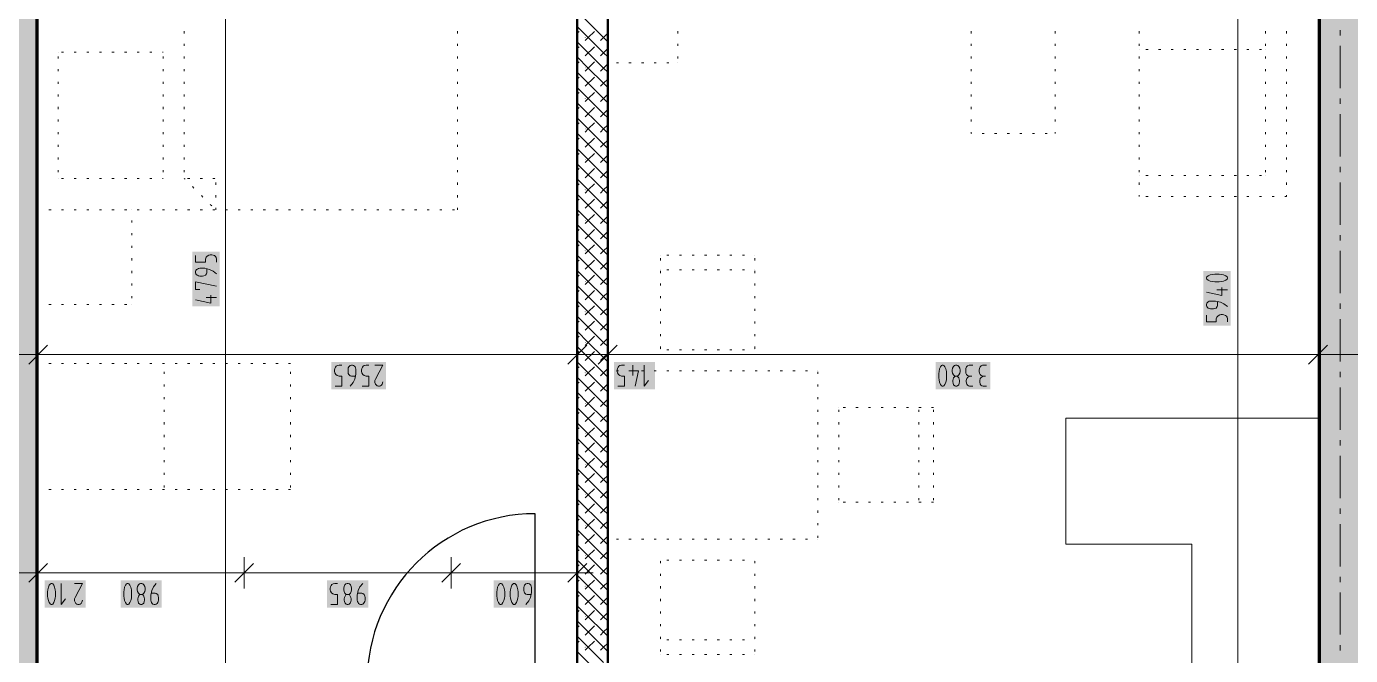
# Model space of a CAD drawing. Header units: millimetres. Extents: x 0 to 594, y 0 to 420.
# Drawn here: x 286.8 to 351.4, y 272.2 to 302.9 of the extents above; entities that cross this region are included whole.
import ezdxf

# ---------------------------------------------------------------- set-up
doc = ezdxf.new("R2010")
doc.units = ezdxf.units.MM
doc.header["$LTSCALE"] = 8
for name, color, linetype in [('PDF_Dvere', 7, 'Continuous'), ('PDF_Koty delkove', 7, 'Continuous'), ('PDF_Kuchyne', 7, 'Continuous'), ('PDF_Nabytek', 7, 'Continuous'), ('PDF_Osy hlavni', 7, 'Continuous'), ('PDF_Pricky zdene', 7, 'Continuous'), ('PDF_Steny obvodove nosne', 7, 'Continuous')]:
    doc.layers.add(name, color=color, linetype=linetype)

msp = doc.modelspace()

# ---------------------------------------------------------------- linework, layer by layer
at = {"layer": 'PDF_Dvere', "lineweight": 25}
msp.add_lwpolyline([(310.745, 270.907), (311.605, 270.907), (311.605, 279.107, 0.414213), (303.405, 270.907), (303.826, 270.907)], format="xyb", dxfattribs=at)
at = {"layer": 'PDF_Koty delkove', "lineweight": 18}
for points in [[(345.88, 233.7), (345.88, 234.028), (345.88, 236.313), (345.88, 244.821), (345.88, 246.41), (345.88, 256.147), (345.88, 257.685), (345.88, 259.171), (345.88, 320.055), (345.88, 323.95)], [(296.497, 233.7), (296.497, 236.262), (296.497, 240.926), (296.497, 262.758), (296.497, 264.244), (296.497, 270.907), (296.497, 320.055)], [(295.04, 291.704), (295.04, 291.376), (295.518, 291.376), (295.518, 291.513), (295.553, 291.608), (295.604, 291.663), (295.689, 291.717), (295.757, 291.731), (295.826, 291.731), (295.894, 291.717), (295.962, 291.69), (296.013, 291.649), (296.048, 291.595), (296.065, 291.513), (296.065, 291.376)], [(295.894, 290.938), (295.723, 291.02), (295.484, 291.074), (295.244, 291.074), (295.177, 291.06), (295.126, 291.033), (295.092, 291.006), (295.057, 290.965), (295.04, 290.91), (295.04, 290.856), (295.057, 290.801), (295.092, 290.76), (295.126, 290.733), (295.177, 290.705), (295.244, 290.691), (295.382, 290.691), (295.449, 290.705), (295.518, 290.733), (295.569, 290.801), (295.587, 290.856), (295.587, 291.047)], [(296.065, 290.801), (295.894, 290.938)], [(344.956, 290.79), (344.751, 290.79), (344.65, 290.776), (344.53, 290.749), (344.427, 290.708), (344.359, 290.654), (344.342, 290.626), (344.342, 290.572), (344.359, 290.544), (344.427, 290.49), (344.53, 290.449), (344.65, 290.421)], [(344.65, 290.421), (344.751, 290.407), (344.956, 290.407), (345.059, 290.421), (345.179, 290.449), (345.281, 290.49), (345.35, 290.544), (345.367, 290.572), (345.367, 290.626), (345.35, 290.654), (345.281, 290.708), (345.179, 290.749), (345.059, 290.776), (344.956, 290.79)], [(295.244, 290.034), (295.04, 290.034), (295.04, 290.417), (296.065, 290.199)], [(345.094, 290.133), (345.094, 289.75), (344.342, 289.915)], [(345.367, 290.024), (344.855, 290.024)], [(295.792, 289.76), (295.792, 289.377), (295.04, 289.542)], [(296.065, 289.651), (295.553, 289.651)], [(345.367, 289.203), (345.196, 289.34), (345.025, 289.422), (344.786, 289.476), (344.546, 289.476), (344.479, 289.462), (344.427, 289.435), (344.394, 289.408), (344.359, 289.367), (344.342, 289.312), (344.342, 289.258), (344.359, 289.203), (344.394, 289.162), (344.427, 289.135), (344.479, 289.107), (344.546, 289.093), (344.684, 289.093), (344.751, 289.107), (344.82, 289.135), (344.871, 289.203), (344.889, 289.258), (344.889, 289.449)], [(344.342, 288.792), (344.342, 288.464), (344.82, 288.464), (344.82, 288.601), (344.855, 288.696), (344.906, 288.751), (344.991, 288.805), (345.059, 288.819), (345.128, 288.819), (345.196, 288.805), (345.264, 288.778), (345.315, 288.737), (345.35, 288.683), (345.367, 288.601), (345.367, 288.464)], [(287.364, 287.634), (287.364, 286.866), (287.364, 286.097)], [(313.655, 287.634), (313.655, 286.866), (313.655, 286.097)], [(315.141, 287.634), (315.141, 286.866), (315.141, 286.097)], [(349.786, 287.634), (349.786, 286.866), (349.786, 286.097)], [(315.141, 286.866), (313.655, 286.866), (287.364, 286.866), (285.212, 286.866), (258.921, 286.866), (257.434, 286.866), (222.79, 286.866), (220.637, 286.866), (194.346, 286.866), (192.86, 286.866), (158.215, 286.866), (156.063, 286.866), (134.538, 286.866), (128.081, 286.866), (125.928, 286.866), (84.672, 286.866), (80.88, 286.866), (80.111, 286.866)], [(287.825, 287.327), (286.903, 286.404)], [(314.116, 287.327), (313.194, 286.404)], [(315.603, 287.327), (314.68, 286.404)], [(501.177, 286.866), (489.875, 286.866), (481.087, 286.866), (459.665, 286.866), (456.898, 286.866), (445.666, 286.866), (436.142, 286.866), (430.597, 286.866), (426.977, 286.866), (416.513, 286.866), (414.361, 286.866), (409.949, 286.866), (388.07, 286.866), (386.583, 286.866), (351.939, 286.866), (349.786, 286.866), (315.141, 286.866)], [(350.247, 287.327), (349.325, 286.404)], [(301.846, 285.328), (302.175, 285.328), (302.175, 285.806), (302.038, 285.806), (301.942, 285.841), (301.887, 285.892), (301.833, 285.977), (301.819, 286.045), (301.819, 286.113), (301.833, 286.182), (301.86, 286.25), (301.901, 286.301), (301.955, 286.336), (302.038, 286.353), (302.175, 286.353)], [(302.832, 285.806), (302.64, 285.806), (302.585, 285.823), (302.544, 285.857), (302.517, 285.892), (302.49, 285.942), (302.476, 286.011), (302.476, 286.147), (302.49, 286.216)], [(302.49, 286.216), (302.517, 286.267), (302.544, 286.301), (302.585, 286.336), (302.64, 286.353), (302.695, 286.353), (302.75, 286.336), (302.791, 286.301), (302.818, 286.267), (302.846, 286.216), (302.86, 286.147), (302.86, 285.908), (302.805, 285.67), (302.723, 285.498), (302.585, 285.328)], [(303.16, 285.328), (303.489, 285.328), (303.489, 285.806), (303.352, 285.806), (303.256, 285.841), (303.201, 285.892), (303.147, 285.977), (303.133, 286.045), (303.133, 286.113), (303.147, 286.182), (303.174, 286.25), (303.215, 286.301), (303.27, 286.336), (303.352, 286.353), (303.489, 286.353)], [(303.79, 286.353), (304.174, 286.353), (303.817, 285.67), (303.79, 285.601), (303.79, 285.498), (303.817, 285.431), (303.858, 285.379), (303.899, 285.345), (303.955, 285.328), (304.009, 285.328), (304.064, 285.345), (304.105, 285.379), (304.146, 285.431), (304.174, 285.532)], [(315.63, 285.328), (315.958, 285.328), (315.958, 285.806), (315.821, 285.806), (315.726, 285.841), (315.671, 285.892), (315.616, 285.977), (315.602, 286.045), (315.602, 286.113), (315.616, 286.182), (315.643, 286.25), (315.685, 286.301), (315.739, 286.336), (315.821, 286.353), (315.958, 286.353)], [(316.259, 286.08), (316.643, 286.08)], [(316.369, 286.353), (316.369, 285.841)], [(316.643, 286.08), (316.478, 285.328)], [(316.917, 286.353), (316.917, 285.328), (317.135, 285.601)], [(331.943, 286.113), (331.943, 286.045), (331.957, 285.96), (331.998, 285.875), (332.053, 285.823), (332.08, 285.806), (332.19, 285.806), (332.217, 285.823), (332.272, 285.875), (332.313, 285.96), (332.327, 286.045), (332.327, 286.113), (332.313, 286.198), (332.272, 286.285), (332.217, 286.336), (332.162, 286.353), (332.108, 286.353), (332.053, 286.336)], [(332.053, 286.336), (331.998, 286.285), (331.957, 286.198), (331.943, 286.113)], [(332.956, 286.353), (332.765, 286.353), (332.696, 286.318), (332.641, 286.267), (332.614, 286.182), (332.6, 286.113), (332.6, 286.045), (332.614, 285.96), (332.641, 285.892), (332.696, 285.841), (332.792, 285.806)], [(333.613, 286.353), (333.422, 286.353), (333.354, 286.318), (333.299, 286.267), (333.271, 286.182), (333.257, 286.113), (333.257, 286.045), (333.271, 285.96), (333.299, 285.892), (333.354, 285.841), (333.449, 285.806)], [(332.19, 285.806), (332.217, 285.788), (332.258, 285.737), (332.285, 285.67), (332.299, 285.601), (332.299, 285.532), (332.285, 285.465), (332.258, 285.396), (332.203, 285.345), (332.162, 285.328), (332.108, 285.328), (332.067, 285.345), (332.012, 285.396), (331.984, 285.465), (331.97, 285.532), (331.97, 285.601), (331.984, 285.67), (332.012, 285.737), (332.053, 285.788), (332.08, 285.806)], [(332.956, 285.328), (332.792, 285.328), (332.737, 285.345), (332.683, 285.379), (332.655, 285.431), (332.628, 285.532), (332.628, 285.601), (332.655, 285.703), (332.71, 285.772), (332.792, 285.806), (332.901, 285.806)], [(333.613, 285.328), (333.449, 285.328), (333.394, 285.345), (333.34, 285.379), (333.312, 285.431), (333.285, 285.532), (333.285, 285.601), (333.312, 285.703)], [(333.312, 285.703), (333.367, 285.772), (333.449, 285.806), (333.558, 285.806)], [(287.825, 276.685), (286.903, 275.763)], [(287.364, 276.993), (287.364, 276.224), (287.364, 275.455)], [(297.87, 276.685), (296.948, 275.763)], [(297.409, 276.993), (297.409, 276.224), (297.409, 275.455)], [(307.967, 276.685), (307.044, 275.763)], [(307.505, 276.993), (307.505, 276.224), (307.505, 275.455)], [(314.116, 276.685), (313.194, 275.763)], [(313.655, 276.993), (313.655, 276.224), (313.655, 275.455)], [(313.655, 276.224), (310.327, 276.224), (307.505, 276.224), (297.409, 276.224), (287.364, 276.224), (285.212, 276.224), (275.167, 276.224), (265.07, 276.224), (258.921, 276.224)], [(313.655, 276.224), (314.424, 276.224)], [(288.482, 275.711), (288.482, 274.686), (288.701, 274.959)], [(289.139, 275.711), (289.523, 275.711), (289.166, 275.028), (289.139, 274.959), (289.139, 274.857), (289.166, 274.789), (289.207, 274.738), (289.249, 274.703), (289.304, 274.686), (289.358, 274.686), (289.413, 274.703), (289.454, 274.738), (289.495, 274.789), (289.523, 274.89)], [(291.538, 275.3), (291.538, 275.095), (291.552, 274.994), (291.579, 274.874), (291.62, 274.772), (291.674, 274.703), (291.702, 274.686), (291.756, 274.686), (291.784, 274.703), (291.838, 274.772), (291.879, 274.874), (291.907, 274.994), (291.921, 275.095), (291.921, 275.3), (291.907, 275.403), (291.879, 275.523), (291.838, 275.625), (291.784, 275.694), (291.756, 275.711), (291.702, 275.711), (291.674, 275.694)], [(291.674, 275.694), (291.62, 275.625), (291.579, 275.523), (291.552, 275.403), (291.538, 275.3)], [(292.564, 275.318), (292.578, 275.403), (292.578, 275.472), (292.564, 275.557), (292.523, 275.643), (292.468, 275.694), (292.413, 275.711), (292.359, 275.711), (292.304, 275.694), (292.249, 275.643), (292.209, 275.557), (292.195, 275.472)], [(292.195, 275.472), (292.195, 275.403), (292.209, 275.318), (292.249, 275.233), (292.304, 275.182), (292.331, 275.164), (292.441, 275.164), (292.468, 275.182), (292.523, 275.233), (292.564, 275.318)], [(292.441, 275.164), (292.468, 275.147), (292.509, 275.095), (292.536, 275.028), (292.55, 274.959), (292.55, 274.89), (292.536, 274.823), (292.509, 274.754), (292.454, 274.703), (292.413, 274.686), (292.359, 274.686), (292.318, 274.703), (292.263, 274.754), (292.236, 274.823), (292.222, 274.89), (292.222, 274.959), (292.236, 275.028), (292.263, 275.095), (292.304, 275.147), (292.331, 275.164)], [(293.125, 275.711), (292.988, 275.54), (292.906, 275.369), (292.852, 275.13), (292.852, 274.89), (292.866, 274.823), (292.893, 274.772), (292.92, 274.738), (292.961, 274.703), (293.016, 274.686), (293.07, 274.686), (293.125, 274.703), (293.166, 274.738), (293.193, 274.772), (293.221, 274.823), (293.235, 274.89), (293.235, 275.028), (293.221, 275.095), (293.193, 275.164), (293.125, 275.215), (293.07, 275.233), (292.879, 275.233)], [(301.635, 274.686), (301.964, 274.686), (301.964, 275.164), (301.827, 275.164), (301.731, 275.199), (301.676, 275.25), (301.622, 275.335), (301.608, 275.403), (301.608, 275.472), (301.622, 275.54), (301.649, 275.608), (301.69, 275.659), (301.745, 275.694), (301.827, 275.711), (301.964, 275.711)], [(302.306, 274.823), (302.292, 274.89), (302.292, 274.959), (302.306, 275.028), (302.333, 275.095), (302.375, 275.147), (302.402, 275.164)], [(302.512, 275.164), (302.539, 275.147), (302.58, 275.095), (302.607, 275.028), (302.621, 274.959), (302.621, 274.89), (302.607, 274.823), (302.58, 274.754), (302.525, 274.703), (302.484, 274.686), (302.43, 274.686), (302.388, 274.703), (302.333, 274.754), (302.306, 274.823)], [(303.196, 275.711), (303.059, 275.54), (302.977, 275.369), (302.922, 275.13), (302.922, 274.89)], [(302.922, 274.89), (302.936, 274.823), (302.963, 274.772), (302.99, 274.738), (303.032, 274.703), (303.087, 274.686), (303.141, 274.686), (303.196, 274.703), (303.237, 274.738), (303.264, 274.772), (303.292, 274.823), (303.306, 274.89), (303.306, 275.028), (303.292, 275.095), (303.264, 275.164), (303.196, 275.215), (303.141, 275.233), (302.949, 275.233)], [(310.402, 274.994), (310.429, 274.874), (310.47, 274.772), (310.525, 274.703), (310.553, 274.686), (310.607, 274.686), (310.635, 274.703), (310.689, 274.772), (310.73, 274.874), (310.758, 274.994), (310.772, 275.095), (310.772, 275.3), (310.758, 275.403), (310.73, 275.523), (310.689, 275.625), (310.635, 275.694), (310.607, 275.711), (310.553, 275.711), (310.525, 275.694), (310.47, 275.625), (310.429, 275.523), (310.402, 275.403), (310.388, 275.3)], [(310.388, 275.3), (310.388, 275.095), (310.402, 274.994)], [(311.401, 275.164), (311.21, 275.164), (311.155, 275.182), (311.114, 275.215), (311.086, 275.25), (311.059, 275.3), (311.045, 275.369), (311.045, 275.505), (311.059, 275.574), (311.086, 275.625), (311.114, 275.659), (311.155, 275.694), (311.21, 275.711), (311.264, 275.711), (311.319, 275.694), (311.36, 275.659), (311.387, 275.625), (311.415, 275.574), (311.429, 275.505), (311.429, 275.267), (311.374, 275.028), (311.292, 274.857), (311.155, 274.686)]]:
    msp.add_lwpolyline(points, dxfattribs=at)
for points in [[(331.286, 285.942), (331.286, 285.737), (331.3, 285.636), (331.327, 285.516), (331.368, 285.413), (331.423, 285.345), (331.451, 285.328), (331.505, 285.328), (331.533, 285.345), (331.587, 285.413), (331.628, 285.516), (331.656, 285.636), (331.67, 285.737), (331.67, 285.942), (331.656, 286.045), (331.628, 286.165), (331.587, 286.267), (331.533, 286.336), (331.505, 286.353), (331.451, 286.353), (331.423, 286.336), (331.368, 286.267), (331.327, 286.165), (331.3, 286.045)], [(287.825, 275.3), (287.825, 275.095), (287.839, 274.994), (287.866, 274.874), (287.907, 274.772), (287.962, 274.703), (287.989, 274.686), (288.044, 274.686), (288.072, 274.703), (288.126, 274.772), (288.167, 274.874), (288.195, 274.994), (288.209, 275.095), (288.209, 275.3), (288.195, 275.403), (288.167, 275.523), (288.126, 275.625), (288.072, 275.694), (288.044, 275.711), (287.989, 275.711), (287.962, 275.694), (287.907, 275.625), (287.866, 275.523), (287.839, 275.403)], [(302.265, 275.472), (302.265, 275.403), (302.279, 275.318), (302.319, 275.233), (302.375, 275.182), (302.402, 275.164), (302.512, 275.164), (302.539, 275.182), (302.594, 275.233), (302.635, 275.318), (302.649, 275.403), (302.649, 275.472), (302.635, 275.557), (302.594, 275.643), (302.539, 275.694), (302.484, 275.711), (302.43, 275.711), (302.375, 275.694), (302.319, 275.643), (302.279, 275.557)], [(309.731, 275.3), (309.731, 275.095), (309.745, 274.994), (309.772, 274.874), (309.813, 274.772), (309.868, 274.703), (309.896, 274.686), (309.95, 274.686), (309.978, 274.703), (310.032, 274.772), (310.073, 274.874), (310.101, 274.994), (310.115, 275.095), (310.115, 275.3), (310.101, 275.403), (310.073, 275.523), (310.032, 275.625), (309.978, 275.694), (309.95, 275.711), (309.896, 275.711), (309.868, 275.694), (309.813, 275.625), (309.772, 275.523), (309.745, 275.403)]]:
    msp.add_lwpolyline(points, close=True, dxfattribs=at)
at = {"layer": 'PDF_Koty delkove', "color": 7, "lineweight": 18, "true_color": 0xffffff, "transparency": 33554559}
for points in [[(296.219, 289.223), (296.219, 291.885), (294.887, 289.223), (294.887, 291.885)], [(345.521, 288.282), (345.521, 290.944), (344.189, 288.282), (344.189, 290.944)], [(304.328, 286.507), (301.666, 286.507), (304.328, 285.175), (301.666, 285.175)], [(317.454, 286.507), (315.449, 286.507), (317.454, 285.175), (315.449, 285.175)], [(333.795, 286.507), (331.133, 286.507), (333.795, 285.175), (331.133, 285.175)], [(289.677, 275.865), (287.672, 275.865), (289.677, 274.533), (287.672, 274.533)], [(293.389, 275.865), (291.384, 275.865), (293.389, 274.533), (291.384, 274.533)], [(303.46, 275.865), (301.455, 275.865), (303.46, 274.533), (301.455, 274.533)], [(311.583, 275.865), (309.578, 275.865), (311.583, 274.533), (309.578, 274.533)]]:
    msp.add_solid(points, dxfattribs=at)
at = {"layer": 'PDF_Kuchyne', "lineweight": 13}
msp.add_lwpolyline([(349.786, 283.771), (337.486, 283.771), (337.486, 277.621), (343.636, 277.621), (343.636, 265.321), (331.388, 265.321), (331.388, 259.171), (349.786, 259.171), (349.786, 265.321)], dxfattribs=at)
at = {"layer": 'PDF_Nabytek', "lineweight": 13}
for points in [[(287.313, 302.525), (287.313, 302.628)], [(294.488, 302.525), (294.488, 302.628)], [(307.813, 302.525), (307.813, 302.628)], [(315.141, 302.525), (315.141, 302.628)], [(318.567, 302.525), (318.567, 302.628)], [(332.865, 302.525), (332.865, 302.628)], [(336.965, 302.525), (336.965, 302.628)], [(341.065, 302.525), (341.065, 302.628)], [(347.215, 302.525), (347.215, 302.628)], [(348.24, 302.525), (348.24, 302.628)], [(287.313, 301.91), (287.313, 302.013)], [(288.338, 301.605), (288.338, 301.605)], [(288.338, 301.605), (288.338, 301.605)], [(288.605, 301.605), (288.503, 301.605)], [(289.22, 301.605), (289.118, 301.605)], [(289.835, 301.605), (289.733, 301.605)], [(290.45, 301.605), (290.348, 301.605)], [(291.065, 301.605), (290.963, 301.605)], [(291.68, 301.605), (291.578, 301.605)], [(292.295, 301.605), (292.193, 301.605)], [(292.91, 301.605), (292.808, 301.605)], [(293.463, 301.605), (293.423, 301.605)], [(293.463, 301.605), (293.463, 301.605)], [(294.488, 301.91), (294.488, 302.013)], [(307.813, 301.91), (307.813, 302.013)], [(315.141, 301.91), (315.141, 302.013)], [(318.567, 301.91), (318.567, 302.013)], [(332.865, 301.91), (332.865, 302.013)], [(336.965, 301.91), (336.965, 302.013)], [(341.065, 301.91), (341.065, 302.013)], [(341.065, 301.744), (341.065, 301.744)], [(341.495, 301.744), (341.392, 301.744)], [(342.11, 301.744), (342.007, 301.744)], [(342.725, 301.744), (342.622, 301.744)], [(343.34, 301.744), (343.237, 301.744)], [(343.955, 301.744), (343.852, 301.744)], [(344.57, 301.744), (344.467, 301.744)], [(345.185, 301.744), (345.082, 301.744)], [(345.8, 301.744), (345.697, 301.744)], [(346.415, 301.744), (346.312, 301.744)], [(347.03, 301.744), (346.927, 301.744)], [(347.215, 301.91), (347.215, 302.013)], [(347.215, 301.744), (347.215, 301.744)], [(348.24, 301.91), (348.24, 302.013)], [(287.313, 301.295), (287.313, 301.398)], [(288.338, 301.295), (288.338, 301.398)], [(293.463, 301.295), (293.463, 301.398)], [(294.488, 301.295), (294.488, 301.398)], [(307.813, 301.295), (307.813, 301.398)], [(315.141, 301.295), (315.141, 301.398)], [(315.141, 301.093), (315.141, 301.093)], [(315.141, 301.093), (315.141, 301.093)], [(315.665, 301.093), (315.562, 301.093)], [(316.28, 301.093), (316.177, 301.093)], [(316.895, 301.093), (316.792, 301.093)], [(317.51, 301.093), (317.407, 301.093)], [(318.125, 301.093), (318.022, 301.093)], [(318.567, 301.295), (318.567, 301.398)], [(318.567, 301.093), (318.567, 301.093)], [(318.567, 301.093), (318.567, 301.093)], [(332.865, 301.295), (332.865, 301.398)], [(336.965, 301.295), (336.965, 301.398)], [(341.065, 301.295), (341.065, 301.398)], [(347.215, 301.295), (347.215, 301.398)], [(348.24, 301.295), (348.24, 301.398)], [(287.313, 300.68), (287.313, 300.783)], [(288.338, 300.68), (288.338, 300.783)], [(293.463, 300.68), (293.463, 300.783)], [(294.488, 300.68), (294.488, 300.783)], [(307.813, 300.68), (307.813, 300.783)], [(332.865, 300.68), (332.865, 300.783)], [(336.965, 300.68), (336.965, 300.783)], [(341.065, 300.68), (341.065, 300.783)], [(347.215, 300.68), (347.215, 300.783)], [(348.24, 300.68), (348.24, 300.783)], [(287.313, 300.065), (287.313, 300.168)], [(288.338, 300.065), (288.338, 300.168)], [(293.463, 300.065), (293.463, 300.168)], [(294.488, 300.065), (294.488, 300.168)], [(307.813, 300.065), (307.813, 300.168)], [(332.865, 300.065), (332.865, 300.168)], [(336.965, 300.065), (336.965, 300.168)], [(341.065, 300.065), (341.065, 300.168)], [(347.215, 300.065), (347.215, 300.168)], [(348.24, 300.065), (348.24, 300.168)], [(287.313, 299.45), (287.313, 299.553)], [(288.338, 299.45), (288.338, 299.553)], [(293.463, 299.45), (293.463, 299.553)], [(294.488, 299.45), (294.488, 299.553)], [(307.813, 299.45), (307.813, 299.553)], [(332.865, 299.45), (332.865, 299.553)], [(336.965, 299.45), (336.965, 299.553)], [(341.065, 299.45), (341.065, 299.553)], [(347.215, 299.45), (347.215, 299.553)], [(348.24, 299.45), (348.24, 299.553)], [(287.313, 298.835), (287.313, 298.938)], [(288.338, 298.835), (288.338, 298.938)], [(293.463, 298.835), (293.463, 298.938)], [(294.488, 298.835), (294.488, 298.938)], [(307.813, 298.835), (307.813, 298.938)], [(332.865, 298.835), (332.865, 298.938)], [(336.965, 298.835), (336.965, 298.938)], [(341.065, 298.835), (341.065, 298.938)], [(347.215, 298.835), (347.215, 298.938)], [(348.24, 298.835), (348.24, 298.938)], [(287.313, 298.221), (287.313, 298.323)], [(287.313, 297.606), (287.313, 297.708)], [(288.338, 298.221), (288.338, 298.323)], [(288.338, 297.606), (288.338, 297.708)], [(293.463, 298.221), (293.463, 298.323)], [(293.463, 297.606), (293.463, 297.708)], [(294.488, 298.221), (294.488, 298.323)], [(294.488, 297.606), (294.488, 297.708)], [(307.813, 298.221), (307.813, 298.323)], [(307.813, 297.606), (307.813, 297.708)], [(332.865, 298.221), (332.865, 298.323)], [(332.885, 297.644), (332.865, 297.644), (332.865, 297.708)], [(336.965, 298.221), (336.965, 298.323)], [(336.965, 297.644), (336.965, 297.708)], [(341.065, 298.221), (341.065, 298.323)], [(341.065, 297.606), (341.065, 297.708)], [(347.215, 298.221), (347.215, 298.323)], [(347.215, 297.606), (347.215, 297.708)], [(348.24, 298.221), (348.24, 298.323)], [(348.24, 297.606), (348.24, 297.708)], [(287.313, 296.991), (287.313, 297.093)], [(288.338, 296.991), (288.338, 297.093)], [(293.463, 296.991), (293.463, 297.093)], [(294.488, 296.991), (294.488, 297.093)], [(307.813, 296.991), (307.813, 297.093)], [(332.865, 297.644), (332.865, 297.644)], [(333.5, 297.644), (333.397, 297.644)], [(334.115, 297.644), (334.012, 297.644)], [(334.73, 297.644), (334.627, 297.644)], [(335.345, 297.644), (335.242, 297.644)], [(335.96, 297.644), (335.857, 297.644)], [(336.575, 297.644), (336.472, 297.644)], [(336.965, 297.644), (336.965, 297.644)], [(336.965, 297.644), (336.965, 297.644)], [(341.065, 296.991), (341.065, 297.093)], [(347.215, 296.991), (347.215, 297.093)], [(348.24, 296.991), (348.24, 297.093)], [(287.313, 296.376), (287.313, 296.478)], [(288.338, 296.376), (288.338, 296.478)], [(293.463, 296.376), (293.463, 296.478)], [(294.488, 296.376), (294.488, 296.478)], [(307.813, 296.376), (307.813, 296.478)], [(341.065, 296.376), (341.065, 296.478)], [(347.215, 296.376), (347.215, 296.478)], [(348.24, 296.376), (348.24, 296.478)], [(287.313, 295.761), (287.313, 295.863)], [(288.338, 295.761), (288.338, 295.863)], [(293.463, 295.761), (293.463, 295.863)], [(294.488, 295.761), (294.488, 295.863)], [(307.813, 295.761), (307.813, 295.863)], [(341.065, 295.761), (341.065, 295.863)], [(347.215, 295.761), (347.215, 295.863)], [(348.24, 295.761), (348.24, 295.863)], [(287.313, 295.146), (287.313, 295.248)], [(288.338, 295.455), (288.338, 295.455)], [(288.338, 295.455), (288.338, 295.455)], [(288.605, 295.455), (288.503, 295.455)], [(289.22, 295.455), (289.118, 295.455)], [(289.835, 295.455), (289.733, 295.455)], [(290.45, 295.455), (290.348, 295.455)], [(291.065, 295.455), (290.963, 295.455)], [(291.68, 295.455), (291.578, 295.455)], [(292.295, 295.455), (292.193, 295.455)], [(292.91, 295.455), (292.808, 295.455)], [(293.463, 295.455), (293.423, 295.455)], [(293.463, 295.455), (293.463, 295.455)], [(293.463, 295.455), (293.463, 295.455)], [(294.488, 295.455), (294.488, 295.455)], [(294.527, 295.417), (294.488, 295.455)], [(294.488, 295.455), (294.488, 295.455)], [(294.488, 295.455), (294.488, 295.455)], [(294.755, 295.455), (294.653, 295.455)], [(295.37, 295.455), (295.268, 295.455)], [(295.985, 295.455), (295.883, 295.455)], [(296.025, 295.455), (296.025, 295.455)], [(296.025, 295.455), (296.025, 295.455)], [(296.025, 295.146), (296.025, 295.248)], [(307.813, 295.146), (307.813, 295.248)], [(341.065, 295.594), (341.065, 295.594)], [(341.065, 295.146), (341.065, 295.248)], [(341.495, 295.594), (341.392, 295.594)], [(342.11, 295.594), (342.007, 295.594)], [(342.725, 295.594), (342.622, 295.594)], [(343.34, 295.594), (343.237, 295.594)], [(343.955, 295.594), (343.852, 295.594)], [(344.57, 295.594), (344.467, 295.594)], [(345.185, 295.594), (345.082, 295.594)], [(345.8, 295.594), (345.697, 295.594)], [(346.415, 295.594), (346.312, 295.594)], [(347.03, 295.594), (346.927, 295.594)], [(347.215, 295.594), (347.215, 295.594)], [(347.215, 295.594), (347.215, 295.594)], [(348.24, 295.146), (348.24, 295.248)], [(287.313, 294.531), (287.313, 294.633)], [(294.961, 294.982), (294.889, 295.054)], [(295.396, 294.547), (295.324, 294.619)], [(296.025, 294.531), (296.025, 294.633)], [(307.813, 294.531), (307.813, 294.633)], [(341.065, 294.569), (341.065, 294.633)], [(341.065, 294.569), (341.065, 294.569)], [(341.065, 294.569), (341.065, 294.569)], [(341.495, 294.569), (341.392, 294.569)], [(342.11, 294.569), (342.007, 294.569)], [(342.725, 294.569), (342.622, 294.569)], [(343.34, 294.569), (343.237, 294.569)], [(343.955, 294.569), (343.852, 294.569)], [(344.57, 294.569), (344.467, 294.569)], [(345.185, 294.569), (345.082, 294.569)], [(345.8, 294.569), (345.697, 294.569)], [(346.415, 294.569), (346.312, 294.569)], [(347.03, 294.569), (346.927, 294.569)], [(347.645, 294.569), (347.542, 294.569)], [(348.157, 294.569), (348.24, 294.569), (348.24, 294.633)], [(348.24, 294.569), (348.24, 294.569)], [(348.24, 294.569), (348.24, 294.569)], [(287.313, 293.918), (287.313, 294.018)], [(287.313, 293.918), (287.313, 293.918)], [(287.375, 293.918), (287.313, 293.918)], [(287.313, 293.918), (287.313, 293.918)], [(287.313, 293.916), (287.313, 293.918)], [(287.313, 293.918), (287.313, 293.918)], [(287.99, 293.918), (287.888, 293.918)], [(288.605, 293.918), (288.503, 293.918)], [(289.22, 293.918), (289.118, 293.918)], [(289.835, 293.918), (289.733, 293.918)], [(290.45, 293.918), (290.348, 293.918)], [(291.065, 293.918), (290.963, 293.918)], [(291.68, 293.918), (291.578, 293.918)], [(291.925, 293.916), (291.925, 293.918)], [(291.925, 293.918), (291.925, 293.918)], [(292.295, 293.918), (292.193, 293.918)], [(292.91, 293.918), (292.808, 293.918)], [(293.525, 293.918), (293.423, 293.918)], [(294.14, 293.918), (294.038, 293.918)], [(294.755, 293.918), (294.653, 293.918)], [(295.37, 293.918), (295.268, 293.918)], [(295.831, 294.112), (295.759, 294.185)], [(295.985, 293.918), (295.883, 293.918)], [(296.025, 293.918), (296.025, 294.018)], [(296.025, 293.918), (296.025, 293.918)], [(296.025, 293.918), (296.025, 293.918)], [(296.6, 293.918), (296.498, 293.918)], [(297.215, 293.918), (297.113, 293.918)], [(297.83, 293.918), (297.728, 293.918)], [(298.445, 293.918), (298.343, 293.918)], [(299.06, 293.918), (298.958, 293.918)], [(299.675, 293.918), (299.573, 293.918)], [(300.29, 293.918), (300.187, 293.918)], [(300.905, 293.918), (300.802, 293.918)], [(301.52, 293.918), (301.417, 293.918)], [(302.135, 293.918), (302.032, 293.918)], [(302.75, 293.918), (302.647, 293.918)], [(303.365, 293.918), (303.262, 293.918)], [(303.98, 293.918), (303.877, 293.918)], [(304.595, 293.918), (304.492, 293.918)], [(305.21, 293.918), (305.107, 293.918)], [(305.825, 293.918), (305.722, 293.918)], [(306.44, 293.918), (306.337, 293.918)], [(307.055, 293.918), (306.952, 293.918)], [(307.67, 293.918), (307.567, 293.918)], [(307.813, 293.918), (307.813, 294.018)], [(307.813, 293.918), (307.813, 293.918)], [(307.813, 293.918), (307.813, 293.918)], [(287.313, 293.301), (287.313, 293.403)], [(291.925, 293.301), (291.925, 293.403)], [(287.313, 292.686), (287.313, 292.788)], [(291.925, 292.686), (291.925, 292.788)], [(287.313, 292.071), (287.313, 292.173)], [(291.925, 292.071), (291.925, 292.173)], [(287.313, 291.456), (287.313, 291.558)], [(291.925, 291.456), (291.925, 291.558)], [(317.708, 291.711), (317.708, 291.711)], [(317.708, 291.711), (317.708, 291.711)], [(317.708, 291.456), (317.708, 291.558)], [(318.125, 291.711), (318.022, 291.711)], [(318.74, 291.711), (318.637, 291.711)], [(319.355, 291.711), (319.252, 291.711)], [(319.97, 291.711), (319.867, 291.711)], [(320.585, 291.711), (320.482, 291.711)], [(321.2, 291.711), (321.097, 291.711)], [(321.815, 291.711), (321.712, 291.711)], [(322.321, 291.711), (322.321, 291.711)], [(322.321, 291.711), (322.321, 291.711)], [(322.321, 291.456), (322.321, 291.558)], [(287.313, 290.841), (287.313, 290.943)], [(291.925, 290.841), (291.925, 290.943)], [(317.708, 290.994), (317.708, 290.994)], [(317.708, 290.841), (317.708, 290.943)], [(318.125, 290.994), (318.022, 290.994)], [(318.74, 290.994), (318.637, 290.994)], [(319.355, 290.994), (319.252, 290.994)], [(319.97, 290.994), (319.867, 290.994)], [(320.585, 290.994), (320.482, 290.994)], [(321.2, 290.994), (321.097, 290.994)], [(321.815, 290.994), (321.712, 290.994)], [(322.321, 290.994), (322.321, 290.994)], [(322.321, 290.841), (322.321, 290.943)], [(287.313, 290.226), (287.313, 290.328)], [(291.925, 290.226), (291.925, 290.328)], [(317.708, 290.226), (317.708, 290.328)], [(322.321, 290.226), (322.321, 290.328)], [(287.313, 289.611), (287.313, 289.713)], [(287.375, 289.305), (287.313, 289.305)], [(287.313, 289.305), (287.313, 289.305)], [(287.313, 289.305), (287.313, 289.305)], [(287.99, 289.305), (287.888, 289.305)], [(288.605, 289.305), (288.503, 289.305)], [(289.22, 289.305), (289.118, 289.305)], [(289.835, 289.305), (289.733, 289.305)], [(290.45, 289.305), (290.348, 289.305)], [(291.065, 289.305), (290.963, 289.305)], [(291.68, 289.305), (291.578, 289.305)], [(291.925, 289.611), (291.925, 289.713)], [(291.925, 289.305), (291.925, 289.305)], [(291.925, 289.305), (291.925, 289.305)], [(317.708, 289.611), (317.708, 289.713)], [(322.321, 289.611), (322.321, 289.713)], [(317.708, 288.996), (317.708, 289.098)], [(322.321, 288.996), (322.321, 289.098)], [(317.708, 288.381), (317.708, 288.483)], [(322.321, 288.381), (322.321, 288.483)], [(317.708, 287.766), (317.708, 287.868)], [(322.321, 287.766), (322.321, 287.868)], [(317.708, 287.151), (317.708, 287.253)], [(317.708, 287.099), (317.708, 287.099)], [(317.708, 287.099), (317.708, 287.099)], [(318.125, 287.099), (318.022, 287.099)], [(318.74, 287.099), (318.637, 287.099)], [(319.355, 287.099), (319.252, 287.099)], [(319.97, 287.099), (319.867, 287.099)], [(320.585, 287.099), (320.482, 287.099)], [(321.2, 287.099), (321.097, 287.099)], [(321.815, 287.099), (321.712, 287.099)], [(322.321, 287.151), (322.321, 287.253)], [(322.321, 287.099), (322.321, 287.099)], [(322.321, 287.099), (322.321, 287.099)], [(287.375, 286.436), (287.364, 286.436)], [(287.364, 286.436), (287.364, 286.436)], [(287.99, 286.436), (287.888, 286.436)], [(288.605, 286.436), (288.503, 286.436)], [(289.22, 286.436), (289.118, 286.436)], [(289.835, 286.436), (289.733, 286.436)], [(290.45, 286.436), (290.348, 286.436)], [(291.065, 286.436), (290.963, 286.436)], [(291.68, 286.436), (291.578, 286.436)], [(292.295, 286.436), (292.193, 286.436)], [(292.91, 286.436), (292.808, 286.436)], [(293.525, 286.436), (293.423, 286.436)], [(293.514, 286.436), (293.514, 286.436)], [(294.14, 286.436), (294.038, 286.436)], [(294.755, 286.436), (294.653, 286.436)], [(295.37, 286.436), (295.268, 286.436)], [(295.985, 286.436), (295.883, 286.436)], [(296.6, 286.436), (296.498, 286.436)], [(297.215, 286.436), (297.113, 286.436)], [(297.83, 286.436), (297.728, 286.436)], [(298.445, 286.436), (298.343, 286.436)], [(299.06, 286.436), (298.958, 286.436)], [(299.664, 286.436), (299.573, 286.436)], [(299.664, 286.436), (299.664, 286.436)], [(299.664, 286.436), (299.664, 286.436)], [(315.141, 286.074), (315.141, 286.074)], [(315.141, 286.074), (315.141, 286.074)], [(315.665, 286.074), (315.562, 286.074)], [(316.28, 286.074), (316.177, 286.074)], [(316.895, 286.074), (316.792, 286.074)], [(317.51, 286.074), (317.407, 286.074)], [(318.125, 286.074), (318.022, 286.074)], [(318.74, 286.074), (318.637, 286.074)], [(319.355, 286.074), (319.252, 286.074)], [(319.97, 286.074), (319.867, 286.074)], [(320.585, 286.074), (320.482, 286.074)], [(321.2, 286.074), (321.097, 286.074)], [(321.815, 286.074), (321.712, 286.074)], [(322.43, 286.074), (322.327, 286.074)], [(323.045, 286.074), (322.942, 286.074)], [(323.66, 286.074), (323.557, 286.074)], [(324.275, 286.074), (324.172, 286.074)], [(324.89, 286.074), (324.787, 286.074)], [(325.391, 286.074), (325.391, 286.074)], [(325.391, 286.074), (325.391, 286.074)], [(293.514, 285.921), (293.514, 286.023)], [(299.664, 286.023), (299.664, 285.921), (299.664, 286.023)], [(315.141, 285.921), (315.141, 286.023)], [(325.391, 285.921), (325.391, 286.023)], [(293.514, 285.306), (293.514, 285.408)], [(293.514, 284.691), (293.514, 284.793)], [(299.664, 285.408), (299.664, 285.306), (299.664, 285.408)], [(299.664, 284.793), (299.664, 284.691), (299.664, 284.793)], [(315.141, 285.306), (315.141, 285.408)], [(315.141, 284.691), (315.141, 284.793)], [(325.391, 285.306), (325.391, 285.408)], [(325.391, 284.691), (325.391, 284.793)], [(293.514, 284.076), (293.514, 284.178)], [(299.664, 284.178), (299.664, 284.076), (299.664, 284.178)], [(315.141, 284.076), (315.141, 284.178)], [(325.391, 284.076), (325.391, 284.178)], [(326.416, 284.28), (326.416, 284.28)], [(326.416, 284.28), (326.416, 284.28)], [(326.416, 284.076), (326.416, 284.178)], [(326.735, 284.28), (326.632, 284.28)], [(327.35, 284.28), (327.247, 284.28)], [(327.965, 284.28), (327.862, 284.28)], [(328.58, 284.28), (328.477, 284.28)], [(329.195, 284.28), (329.092, 284.28)], [(329.81, 284.28), (329.707, 284.28)], [(330.311, 284.28), (330.311, 284.28)], [(330.311, 284.076), (330.311, 284.178)], [(330.425, 284.28), (330.322, 284.28)], [(331.029, 284.28), (330.937, 284.28)], [(331.029, 284.28), (331.029, 284.28)], [(331.029, 284.28), (331.029, 284.28)], [(331.029, 284.076), (331.029, 284.178)], [(293.514, 283.461), (293.514, 283.563)], [(299.664, 283.563), (299.664, 283.461), (299.664, 283.563)], [(315.141, 283.461), (315.141, 283.563)], [(325.391, 283.461), (325.391, 283.563)], [(326.416, 283.461), (326.416, 283.563)], [(330.311, 283.461), (330.311, 283.563)], [(331.029, 283.461), (331.029, 283.563)], [(293.514, 282.846), (293.514, 282.948)], [(299.664, 282.948), (299.664, 282.846), (299.664, 282.948)], [(315.141, 282.846), (315.141, 282.948)], [(325.391, 282.846), (325.391, 282.948)], [(326.416, 282.846), (326.416, 282.948)], [(330.311, 282.846), (330.311, 282.948)], [(331.029, 282.846), (331.029, 282.948)], [(293.514, 282.231), (293.514, 282.333)], [(299.664, 282.333), (299.664, 282.231), (299.664, 282.333)], [(315.141, 282.231), (315.141, 282.333)], [(325.391, 282.231), (325.391, 282.333)], [(326.416, 282.231), (326.416, 282.333)], [(330.311, 282.231), (330.311, 282.333)], [(331.029, 282.231), (331.029, 282.333)], [(293.514, 281.616), (293.514, 281.718)], [(299.664, 281.718), (299.664, 281.616), (299.664, 281.718)], [(315.141, 281.616), (315.141, 281.718)], [(325.391, 281.616), (325.391, 281.718)], [(326.416, 281.616), (326.416, 281.718)], [(330.311, 281.616), (330.311, 281.718)], [(331.029, 281.616), (331.029, 281.718)], [(293.514, 281.001), (293.514, 281.103)], [(299.664, 281.103), (299.664, 281.001), (299.664, 281.103)], [(315.141, 281.001), (315.141, 281.103)], [(325.391, 281.001), (325.391, 281.103)], [(326.416, 281.001), (326.416, 281.103)], [(330.311, 281.001), (330.311, 281.103)], [(331.029, 281.001), (331.029, 281.103)], [(287.375, 280.286), (287.364, 280.286)], [(287.364, 280.286), (287.364, 280.286)], [(287.99, 280.286), (287.888, 280.286)], [(288.605, 280.286), (288.503, 280.286)], [(289.22, 280.286), (289.118, 280.286)], [(289.835, 280.286), (289.733, 280.286)], [(290.45, 280.286), (290.348, 280.286)], [(291.065, 280.286), (290.963, 280.286)], [(291.68, 280.286), (291.578, 280.286)], [(292.295, 280.286), (292.193, 280.286)], [(292.91, 280.286), (292.808, 280.286)], [(293.525, 280.286), (293.423, 280.286)], [(293.514, 280.386), (293.514, 280.488)], [(293.514, 280.286), (293.514, 280.286)], [(294.14, 280.286), (294.038, 280.286)], [(294.755, 280.286), (294.653, 280.286)], [(295.37, 280.286), (295.268, 280.286)], [(295.985, 280.286), (295.883, 280.286)], [(296.6, 280.286), (296.498, 280.286)], [(297.215, 280.286), (297.113, 280.286)], [(297.83, 280.286), (297.728, 280.286)], [(298.445, 280.286), (298.343, 280.286)], [(299.06, 280.286), (298.958, 280.286)], [(299.664, 280.286), (299.573, 280.286)], [(299.664, 280.488), (299.664, 280.386), (299.664, 280.488)], [(299.664, 280.286), (299.664, 280.286)], [(299.664, 280.286), (299.664, 280.286)], [(299.664, 280.286), (299.664, 280.286)], [(315.141, 280.386), (315.141, 280.488)], [(325.391, 280.386), (325.391, 280.488)], [(326.416, 280.386), (326.416, 280.488)], [(330.311, 280.386), (330.311, 280.488)], [(331.029, 280.386), (331.029, 280.488)], [(315.141, 279.771), (315.141, 279.873)], [(325.391, 279.771), (325.391, 279.873)], [(326.416, 279.771), (326.416, 279.873)], [(326.416, 279.668), (326.416, 279.668)], [(326.416, 279.668), (326.416, 279.668)], [(326.735, 279.668), (326.632, 279.668)], [(327.35, 279.668), (327.247, 279.668)], [(327.965, 279.668), (327.862, 279.668)], [(328.58, 279.668), (328.477, 279.668)], [(329.195, 279.668), (329.092, 279.668)], [(329.81, 279.668), (329.707, 279.668)], [(330.311, 279.771), (330.311, 279.873)], [(330.311, 279.668), (330.311, 279.668)], [(330.425, 279.668), (330.322, 279.668)], [(331.029, 279.668), (330.937, 279.668)], [(331.029, 279.771), (331.029, 279.873)], [(331.029, 279.668), (331.029, 279.668)], [(331.029, 279.668), (331.029, 279.668)], [(315.141, 279.156), (315.141, 279.258)], [(325.391, 279.156), (325.391, 279.258)], [(315.141, 278.541), (315.141, 278.643)], [(325.391, 278.541), (325.391, 278.643)], [(315.141, 277.926), (315.141, 278.028)], [(315.141, 277.874), (315.141, 277.874)], [(315.141, 277.874), (315.141, 277.874)], [(315.665, 277.874), (315.562, 277.874)], [(316.28, 277.874), (316.177, 277.874)], [(316.895, 277.874), (316.792, 277.874)], [(317.51, 277.874), (317.407, 277.874)], [(318.125, 277.874), (318.022, 277.874)], [(318.74, 277.874), (318.637, 277.874)], [(319.355, 277.874), (319.252, 277.874)], [(319.97, 277.874), (319.867, 277.874)], [(320.585, 277.874), (320.482, 277.874)], [(321.2, 277.874), (321.097, 277.874)], [(321.815, 277.874), (321.712, 277.874)], [(322.43, 277.874), (322.327, 277.874)], [(323.045, 277.874), (322.942, 277.874)], [(323.66, 277.874), (323.557, 277.874)], [(324.275, 277.874), (324.172, 277.874)], [(324.89, 277.874), (324.787, 277.874)], [(325.391, 277.926), (325.391, 278.028)], [(325.391, 277.874), (325.391, 277.874)], [(325.391, 277.874), (325.391, 277.874)], [(317.708, 276.849), (317.708, 276.849)], [(317.708, 276.849), (317.708, 276.849)], [(317.708, 276.696), (317.708, 276.798)], [(318.125, 276.849), (318.022, 276.849)], [(318.74, 276.849), (318.637, 276.849)], [(319.355, 276.849), (319.252, 276.849)], [(319.97, 276.849), (319.867, 276.849)], [(320.585, 276.849), (320.482, 276.849)], [(321.2, 276.849), (321.097, 276.849)], [(321.815, 276.849), (321.712, 276.849)], [(322.321, 276.849), (322.321, 276.849)], [(322.321, 276.849), (322.321, 276.849)], [(322.321, 276.696), (322.321, 276.798)], [(317.708, 276.081), (317.708, 276.183)], [(322.321, 276.081), (322.321, 276.183)], [(317.708, 275.466), (317.708, 275.568)], [(322.321, 275.466), (322.321, 275.568)], [(317.708, 274.851), (317.708, 274.953)], [(322.321, 274.851), (322.321, 274.953)], [(317.708, 274.236), (317.708, 274.338)], [(322.321, 274.236), (322.321, 274.338)], [(317.708, 273.621), (317.708, 273.723)], [(322.321, 273.621), (322.321, 273.723)], [(317.708, 273.006), (317.708, 273.108)], [(317.708, 272.954), (317.708, 272.954)], [(318.125, 272.954), (318.022, 272.954)], [(318.74, 272.954), (318.637, 272.954)], [(319.355, 272.954), (319.252, 272.954)], [(319.97, 272.954), (319.867, 272.954)], [(320.585, 272.954), (320.482, 272.954)], [(321.2, 272.954), (321.097, 272.954)], [(321.815, 272.954), (321.712, 272.954)], [(322.321, 273.006), (322.321, 273.108)], [(322.321, 272.954), (322.321, 272.954)], [(317.708, 272.391), (317.708, 272.493)], [(317.708, 272.237), (317.708, 272.237)], [(317.708, 272.237), (317.708, 272.237)], [(318.125, 272.237), (318.022, 272.237)], [(318.74, 272.237), (318.637, 272.237)], [(319.355, 272.237), (319.252, 272.237)], [(319.97, 272.237), (319.867, 272.237)], [(320.585, 272.237), (320.482, 272.237)], [(321.2, 272.237), (321.097, 272.237)], [(321.815, 272.237), (321.712, 272.237)], [(322.321, 272.391), (322.321, 272.493)], [(322.321, 272.237), (322.321, 272.237)], [(322.321, 272.237), (322.321, 272.237)]]:
    msp.add_lwpolyline(points, dxfattribs=at)
at = {"layer": 'PDF_Osy hlavni', "lineweight": 18}
for points in [[(350.862, 302.423), (350.862, 302.679)], [(350.862, 299.86), (350.862, 301.91)], [(350.862, 299.092), (350.862, 299.348)], [(350.862, 296.529), (350.862, 298.579)], [(350.862, 295.761), (350.862, 296.017)], [(350.862, 293.198), (350.862, 295.248)], [(350.862, 292.429), (350.862, 292.686)], [(350.862, 289.867), (350.862, 291.917)], [(350.862, 289.098), (350.862, 289.354)], [(350.862, 286.536), (350.862, 288.586)], [(350.862, 285.767), (350.862, 286.023)], [(350.862, 283.204), (350.862, 285.254)], [(350.862, 282.436), (350.862, 282.692)], [(350.862, 279.873), (350.862, 281.923)], [(350.862, 279.104), (350.862, 279.361)], [(350.862, 276.542), (350.862, 278.592)], [(350.862, 275.773), (350.862, 276.029)], [(350.862, 273.211), (350.862, 275.261)], [(350.862, 272.442), (350.862, 272.698)]]:
    msp.add_lwpolyline(points, dxfattribs=at)
at = {"layer": 'PDF_Pricky zdene', "lineweight": 50}
msp.add_lwpolyline([(315.141, 270.907), (315.141, 320.055), (315.141, 320.209), (313.655, 320.209), (313.655, 320.055), (313.655, 270.907), (313.656, 270.907)], close=True, dxfattribs=at)
at = {"layer": 'PDF_Pricky zdene', "lineweight": 9}
for points in [[(314.936, 302.323), (313.655, 303.604)], [(314.193, 302.323), (313.655, 302.861)], [(313.655, 302.528), (313.747, 302.62)], [(314.045, 302.174), (314.193, 302.323)], [(314.788, 301.431), (314.936, 301.58), (314.193, 302.323), (314.491, 302.62)], [(314.788, 302.174), (314.936, 302.323)], [(314.936, 302.323), (315.141, 302.528)], [(315.141, 302.118), (314.936, 302.323)], [(315.141, 301.042), (314.936, 300.837), (313.655, 302.118)], [(313.655, 301.785), (313.747, 301.877)], [(314.045, 301.431), (314.491, 301.877)], [(314.936, 301.58), (315.141, 301.785)], [(315.141, 301.375), (314.936, 301.58)], [(314.193, 300.837), (313.655, 301.375)], [(313.655, 301.042), (313.747, 301.134)], [(314.193, 300.837), (314.491, 301.134)], [(315.141, 299.555), (314.936, 299.35), (313.655, 300.632)], [(313.655, 300.299), (313.747, 300.391)], [(314.045, 300.688), (314.193, 300.837)], [(314.045, 299.945), (314.491, 300.391)], [(314.788, 299.945), (314.936, 300.094), (314.193, 300.837)], [(314.788, 300.688), (314.936, 300.837)], [(315.141, 300.632), (314.936, 300.837)], [(314.936, 300.094), (315.141, 300.299)], [(314.193, 299.35), (313.655, 299.889)], [(313.655, 299.555), (313.747, 299.648)], [(314.193, 299.35), (314.491, 299.648)], [(315.141, 299.889), (314.936, 300.094)], [(315.141, 298.069), (314.936, 297.864), (313.655, 299.145)], [(314.045, 299.202), (314.193, 299.35)], [(314.788, 298.459), (314.936, 298.607), (314.193, 299.35)], [(314.788, 299.202), (314.936, 299.35)], [(315.141, 299.145), (314.936, 299.35)], [(313.655, 298.812), (313.747, 298.905)], [(314.193, 297.864), (313.655, 298.402)], [(314.045, 298.459), (314.491, 298.905)], [(314.936, 298.607), (315.141, 298.812)], [(315.141, 298.402), (314.936, 298.607)], [(313.655, 298.069), (313.747, 298.161)], [(314.045, 297.716), (314.193, 297.864)], [(314.788, 296.972), (314.936, 297.121), (314.193, 297.864), (314.491, 298.161)], [(314.788, 297.716), (314.936, 297.864)], [(315.141, 297.659), (314.936, 297.864)], [(315.141, 296.173), (314.936, 296.378), (313.655, 297.659)], [(313.655, 297.326), (313.747, 297.418)], [(314.045, 296.972), (314.491, 297.418)], [(314.936, 297.121), (315.141, 297.326)], [(315.141, 296.916), (314.936, 297.121)], [(314.788, 295.486), (314.936, 295.635), (314.193, 296.378), (313.655, 296.916)], [(313.655, 296.583), (313.747, 296.675)], [(314.193, 296.378), (314.491, 296.675)], [(314.936, 296.378), (315.141, 296.583)], [(315.141, 294.687), (314.936, 294.892), (313.655, 296.173)], [(313.655, 295.84), (313.747, 295.932)], [(314.045, 296.229), (314.193, 296.378)], [(314.045, 295.486), (314.491, 295.932)], [(314.788, 296.229), (314.936, 296.378)], [(314.936, 295.635), (315.141, 295.84)], [(314.788, 294), (314.936, 294.149), (314.193, 294.892), (313.655, 295.43)], [(313.655, 295.097), (313.747, 295.189)], [(314.193, 294.892), (314.491, 295.189)], [(315.141, 295.43), (314.936, 295.635)], [(315.141, 293.2), (314.936, 293.405), (313.655, 294.687)], [(314.045, 294.743), (314.193, 294.892)], [(314.788, 294.743), (314.936, 294.892)], [(314.936, 294.892), (315.141, 295.097)], [(313.655, 294.354), (313.747, 294.446)], [(314.936, 292.662), (314.193, 293.405), (313.655, 293.944)], [(314.045, 294), (314.491, 294.446)], [(314.936, 294.149), (315.141, 294.354)], [(315.141, 293.944), (314.936, 294.149)], [(313.655, 293.61), (313.747, 293.703)], [(315.141, 291.714), (314.936, 291.919), (313.655, 293.2)], [(314.045, 293.257), (314.193, 293.405), (314.491, 293.703)], [(314.788, 293.257), (314.936, 293.405)], [(314.936, 293.405), (315.141, 293.61)], [(313.655, 292.867), (313.747, 292.96)], [(314.045, 292.514), (314.491, 292.96)], [(314.788, 292.514), (314.936, 292.662)], [(314.936, 292.662), (315.141, 292.867)], [(315.141, 292.457), (314.936, 292.662)], [(314.936, 291.176), (314.193, 291.919), (313.655, 292.457)], [(313.655, 292.124), (313.747, 292.216)], [(314.045, 291.771), (314.193, 291.919), (314.491, 292.216)], [(314.788, 291.771), (314.936, 291.919)], [(314.936, 291.919), (315.141, 292.124)], [(315.141, 290.228), (314.936, 290.433), (313.655, 291.714)], [(313.655, 291.381), (313.747, 291.473)], [(314.045, 291.027), (314.491, 291.473)], [(314.936, 291.176), (315.141, 291.381)], [(314.936, 289.69), (314.193, 290.433), (313.655, 290.971)], [(313.655, 290.638), (313.747, 290.73)], [(314.045, 290.284), (314.193, 290.433), (314.491, 290.73)], [(314.788, 291.027), (314.936, 291.176)], [(315.141, 290.971), (314.936, 291.176)], [(314.936, 290.433), (315.141, 290.638)], [(315.141, 288.742), (314.936, 288.947), (313.655, 290.228)], [(313.655, 289.895), (313.747, 289.987)], [(314.045, 289.541), (314.491, 289.987)], [(314.788, 290.284), (314.936, 290.433)], [(314.936, 288.204), (314.193, 288.947), (313.655, 289.485)], [(314.788, 289.541), (314.936, 289.69)], [(314.936, 289.69), (315.141, 289.895)], [(315.141, 289.485), (314.936, 289.69)], [(313.655, 289.152), (313.747, 289.244)], [(315.141, 287.255), (314.936, 287.461), (313.655, 288.742)], [(314.045, 288.798), (314.193, 288.947), (314.491, 289.244)], [(314.788, 288.798), (314.936, 288.947)], [(314.936, 288.947), (315.141, 289.152)], [(313.655, 288.409), (313.747, 288.501)], [(314.045, 288.055), (314.491, 288.501)], [(314.788, 288.055), (314.936, 288.204)], [(314.936, 288.204), (315.141, 288.409)], [(315.141, 287.999), (314.936, 288.204)], [(314.936, 286.717), (314.193, 287.461), (313.655, 287.999)], [(313.655, 287.665), (313.747, 287.758)], [(314.045, 287.312), (314.193, 287.461), (314.491, 287.758)], [(314.788, 287.312), (314.936, 287.461)], [(314.936, 287.461), (315.141, 287.665)], [(315.141, 285.769), (314.936, 285.974), (313.655, 287.255)], [(313.655, 286.922), (313.747, 287.015)], [(314.045, 286.569), (314.491, 287.015)], [(315.141, 286.512), (314.936, 286.717), (314.788, 286.569)], [(314.936, 286.717), (315.141, 286.922)], [(315.141, 285.026), (314.936, 285.231), (314.193, 285.974), (313.655, 286.512)], [(313.655, 286.179), (313.747, 286.272)], [(314.045, 285.826), (314.193, 285.974), (314.491, 286.272)], [(314.936, 285.974), (315.141, 286.179)], [(315.141, 284.283), (314.936, 284.488), (313.655, 285.769)], [(313.655, 285.436), (313.747, 285.528)], [(314.045, 285.083), (314.491, 285.528)], [(314.788, 285.826), (314.936, 285.974)], [(314.936, 285.231), (315.141, 285.436)], [(314.936, 283.745), (314.193, 284.488), (313.655, 285.026)], [(313.655, 284.693), (313.747, 284.785)], [(314.045, 284.339), (314.193, 284.488), (314.491, 284.785)], [(314.788, 285.083), (314.936, 285.231)], [(315.141, 282.797), (314.936, 283.002), (313.655, 284.283)], [(314.788, 284.339), (314.936, 284.488)], [(314.936, 284.488), (315.141, 284.693)], [(313.655, 283.95), (313.747, 284.042)], [(314.936, 282.259), (314.193, 283.002), (313.655, 283.54)], [(314.045, 283.596), (314.491, 284.042)], [(314.788, 283.596), (314.936, 283.745)], [(314.936, 283.745), (315.141, 283.95)], [(315.141, 283.54), (314.936, 283.745)], [(313.655, 283.207), (313.747, 283.299)], [(314.045, 282.853), (314.193, 283.002), (314.491, 283.299)], [(314.788, 282.853), (314.936, 283.002)], [(314.936, 283.002), (315.141, 283.207)], [(315.141, 281.311), (314.936, 281.516), (313.655, 282.797)], [(313.655, 282.464), (313.747, 282.556)], [(314.045, 282.11), (314.491, 282.556)], [(315.141, 282.054), (314.936, 282.259), (314.788, 282.11)], [(314.936, 282.259), (315.141, 282.464)], [(314.936, 280.772), (314.193, 281.516), (313.655, 282.054)], [(313.655, 281.721), (313.747, 281.813)], [(314.045, 281.367), (314.193, 281.516), (314.491, 281.813)], [(314.936, 281.516), (315.141, 281.721)], [(315.141, 279.824), (314.936, 280.029), (313.655, 281.311)], [(313.655, 280.977), (313.747, 281.07)], [(314.045, 280.624), (314.491, 281.07)], [(314.788, 281.367), (314.936, 281.516)], [(314.936, 280.772), (315.141, 280.977)], [(314.936, 279.286), (314.193, 280.029), (313.655, 280.567)], [(313.655, 280.234), (313.747, 280.327)], [(314.045, 279.881), (314.193, 280.029), (314.491, 280.327)], [(315.141, 280.567), (314.936, 280.772), (314.788, 280.624)], [(315.141, 278.338), (314.936, 278.543), (313.655, 279.824)], [(314.788, 279.881), (314.936, 280.029)], [(314.936, 280.029), (315.141, 280.234)], [(313.655, 279.491), (313.747, 279.583)], [(314.936, 277.8), (314.193, 278.543), (313.655, 279.081)], [(314.045, 279.138), (314.491, 279.583)], [(315.141, 279.081), (314.936, 279.286), (314.788, 279.138)], [(314.936, 279.286), (315.141, 279.491)], [(313.655, 278.748), (313.747, 278.84)], [(315.141, 276.852), (314.936, 277.057), (313.655, 278.338)], [(314.045, 278.394), (314.193, 278.543), (314.491, 278.84)], [(314.788, 278.394), (314.936, 278.543)], [(314.936, 278.543), (315.141, 278.748)], [(313.655, 278.005), (313.747, 278.097)], [(314.045, 277.651), (314.491, 278.097)], [(315.141, 277.595), (314.936, 277.8), (314.788, 277.651)], [(314.936, 277.8), (315.141, 278.005)], [(314.936, 276.314), (314.193, 277.057), (313.655, 277.595)], [(313.655, 277.262), (313.747, 277.354)], [(314.045, 276.908), (314.193, 277.057), (314.491, 277.354)], [(314.788, 276.908), (314.936, 277.057)], [(314.936, 277.057), (315.141, 277.262)], [(315.141, 275.366), (314.936, 275.571), (313.655, 276.852)], [(313.655, 276.519), (313.747, 276.611)], [(314.045, 276.165), (314.491, 276.611)], [(314.936, 276.314), (315.141, 276.519)], [(314.936, 274.827), (314.193, 275.571), (313.655, 276.109)], [(313.655, 275.776), (313.747, 275.868)], [(314.045, 275.422), (314.193, 275.571), (314.491, 275.868)], [(315.141, 276.109), (314.936, 276.314), (314.788, 276.165)], [(314.936, 275.571), (315.141, 275.776)], [(315.141, 273.879), (314.936, 274.084), (313.655, 275.366)], [(313.655, 275.032), (313.747, 275.125)], [(314.045, 274.679), (314.491, 275.125)], [(314.788, 275.422), (314.936, 275.571)], [(315.141, 273.136), (314.936, 273.341), (314.193, 274.084), (313.655, 274.622)], [(315.141, 274.622), (314.936, 274.827), (314.788, 274.679)], [(314.936, 274.827), (315.141, 275.032)], [(313.655, 274.289), (313.747, 274.382)], [(314.936, 272.598), (313.655, 273.879)], [(314.045, 273.936), (314.193, 274.084), (314.491, 274.382)], [(314.788, 273.936), (314.936, 274.084)], [(314.936, 274.084), (315.141, 274.289)], [(313.655, 273.546), (313.747, 273.639)], [(314.045, 273.193), (314.491, 273.639)], [(314.788, 273.193), (314.936, 273.341)], [(314.936, 273.341), (315.141, 273.546)], [(314.936, 271.855), (314.193, 272.598), (313.655, 273.136)], [(313.655, 272.803), (313.747, 272.895)], [(314.045, 272.45), (314.193, 272.598), (314.491, 272.895)], [(314.788, 272.45), (314.936, 272.598)], [(315.141, 272.393), (314.936, 272.598), (315.141, 272.803)], [(314.936, 271.112), (313.655, 272.393)]]:
    msp.add_lwpolyline(points, dxfattribs=at)
at = {"layer": 'PDF_Pricky zdene', "lineweight": 9, "transparency": 33554559}
for points in [[(314.045, 302.303), (314.022, 302.326), (314.068, 302.326), (314.045, 302.349)], [(314.936, 302.3), (314.913, 302.323), (314.96, 302.323), (314.936, 302.346)], [(314.045, 300.817), (314.022, 300.84), (314.068, 300.84), (314.045, 300.863)], [(314.936, 300.814), (314.913, 300.837), (314.96, 300.837), (314.936, 300.86)], [(314.045, 299.33), (314.022, 299.353), (314.068, 299.353), (314.045, 299.376)], [(314.936, 299.327), (314.913, 299.35), (314.96, 299.35), (314.936, 299.373)], [(314.045, 297.844), (314.022, 297.867), (314.068, 297.867), (314.045, 297.89)], [(314.936, 297.841), (314.913, 297.864), (314.96, 297.864), (314.936, 297.887)], [(314.045, 296.358), (314.022, 296.381), (314.068, 296.381), (314.045, 296.404)], [(314.936, 296.355), (314.913, 296.378), (314.96, 296.378), (314.936, 296.401)], [(314.045, 294.872), (314.022, 294.895), (314.068, 294.895), (314.045, 294.918)], [(314.936, 294.869), (314.913, 294.892), (314.96, 294.892), (314.936, 294.915)], [(314.045, 293.385), (314.022, 293.408), (314.068, 293.408), (314.045, 293.431)], [(314.936, 293.382), (314.913, 293.405), (314.96, 293.405), (314.936, 293.429)], [(314.045, 291.899), (314.022, 291.922), (314.068, 291.922), (314.045, 291.945)], [(314.936, 291.896), (314.913, 291.919), (314.96, 291.919), (314.936, 291.942)], [(314.045, 290.413), (314.022, 290.436), (314.068, 290.436), (314.045, 290.459)], [(314.936, 290.41), (314.913, 290.433), (314.96, 290.433), (314.936, 290.456)], [(314.045, 288.927), (314.022, 288.95), (314.068, 288.95), (314.045, 288.973)], [(314.936, 288.924), (314.913, 288.947), (314.96, 288.947), (314.936, 288.97)], [(314.045, 287.44), (314.022, 287.463), (314.068, 287.463), (314.045, 287.487)], [(314.936, 287.437), (314.913, 287.461), (314.96, 287.461), (314.936, 287.484)], [(314.045, 285.954), (314.022, 285.977), (314.068, 285.977), (314.045, 286)], [(314.936, 285.951), (314.913, 285.974), (314.96, 285.974), (314.936, 285.997)], [(314.045, 284.468), (314.022, 284.491), (314.068, 284.491), (314.045, 284.514)], [(314.936, 284.465), (314.913, 284.488), (314.96, 284.488), (314.936, 284.511)], [(314.045, 282.982), (314.022, 283.005), (314.068, 283.005), (314.045, 283.028)], [(314.936, 282.979), (314.913, 283.002), (314.96, 283.002), (314.936, 283.025)], [(314.045, 281.495), (314.022, 281.519), (314.068, 281.519), (314.045, 281.542)], [(314.936, 281.492), (314.913, 281.516), (314.96, 281.516), (314.936, 281.539)], [(314.045, 280.009), (314.022, 280.032), (314.068, 280.032), (314.045, 280.055)], [(314.936, 280.006), (314.913, 280.029), (314.96, 280.029), (314.936, 280.052)], [(314.045, 278.523), (314.022, 278.546), (314.068, 278.546), (314.045, 278.569)], [(314.936, 278.52), (314.913, 278.543), (314.96, 278.543), (314.936, 278.566)], [(314.045, 277.037), (314.022, 277.06), (314.068, 277.06), (314.045, 277.083)], [(314.936, 277.034), (314.913, 277.057), (314.96, 277.057), (314.936, 277.08)], [(314.045, 275.551), (314.022, 275.574), (314.068, 275.574), (314.045, 275.597)], [(314.936, 275.548), (314.913, 275.571), (314.96, 275.571), (314.936, 275.594)], [(314.045, 274.064), (314.022, 274.087), (314.068, 274.087), (314.045, 274.11)], [(314.936, 274.061), (314.913, 274.084), (314.96, 274.084), (314.936, 274.107)], [(314.045, 272.578), (314.022, 272.601), (314.068, 272.601), (314.045, 272.624)], [(314.936, 272.575), (314.913, 272.598), (314.96, 272.598), (314.936, 272.621)]]:
    msp.add_solid(points, dxfattribs=at)
at = {"layer": 'PDF_Steny obvodove nosne', "lineweight": 70}
msp.add_lwpolyline([(287.313, 322.464), (285.263, 322.464), (285.263, 320.055), (285.263, 240.926), (285.263, 238.312), (287.313, 238.312), (287.313, 240.926), (287.313, 320.055), (287.313, 320.209)], dxfattribs=at)
msp.add_lwpolyline([(349.837, 322.464), (349.837, 320.055), (349.837, 246.41), (349.837, 236.313), (349.837, 233.853), (351.887, 233.853), (351.887, 236.313), (351.887, 246.41), (351.887, 320.055), (351.887, 322.464)], close=True, dxfattribs=at)
at = {"layer": 'PDF_Steny obvodove nosne', "color": 9, "lineweight": 9, "true_color": 0xc0c0c0, "transparency": 33554559}
for points in [[(287.313, 238.312), (287.313, 322.464), (285.263, 238.312), (285.263, 322.464)], [(349.837, 322.464), (349.837, 233.853), (351.887, 322.464), (351.887, 233.853)]]:
    msp.add_solid(points, dxfattribs=at)

doc.saveas('drawing.dxf')
